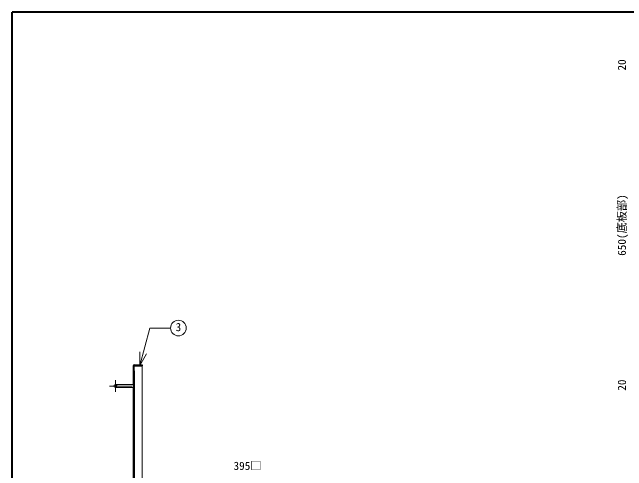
# Model space of a CAD drawing. Units: millimetres at full size, sheet at 1:10; details may follow other scales. Extents: x -2123 to 1927, y -1358 to 1452.
# Drawn here: x -2123 to -752, y 428 to 1452 of the extents above; entities that cross this region are included whole.
import ezdxf
from ezdxf.enums import TextEntityAlignment as Align

# ---------------------------------------------------------------- set-up
doc = ezdxf.new("R2010")
doc.units = ezdxf.units.MM
doc.header["$LTSCALE"] = 10
doc.linetypes.add('CHAIN1', pattern=[8, 5, -1, 1, -1])
doc.layers.add('0-0', color=7, linetype='Continuous', lineweight=18)
doc.styles.add('ＭＳ ゴシック', font='')
doc.styles.get('ＭＳ ゴシック').set_extended_font_data('MS Gothic')

msp = doc.modelspace()

# ---------------------------------------------------------------- linework, layer by layer
at = {"layer": '0-0', "color": 1, "lineweight": 40}
for p in [(-2122.8, -1358.09), (1927.2, 1451.91)]:
    msp.add_line(p, (-2122.8, 1451.91), dxfattribs=at)
at = {"layer": '0-0'}
for p, q in [((-1837.98, 663.43), (-1815.62, 746.84)), ((-1769.57, 746.84), (-1815.62, 746.84)), ((-1837.98, 663.43), (-1837.98, 693.43)), ((-1837.98, 663.43), (-1822.98, 689.41)), ((-1852.8, 660.66), (-1852.8, 651.16)), ((-1850.8, 660.66), (-1850.8, 651.16)), ((-1892.8, 620.41), (-1852.8, 620.41)), ((-1892.8, 614.41), (-1852.8, 614.41))]:
    msp.add_line(p, q, dxfattribs=at)
at = {"layer": '0-0', "color": 5, "lineweight": 25}
for p, q in [((-1852.8, 662.41), (-1852.8, 660.66)), ((-1852.8, 660.66), (-1850.8, 660.66)), ((-1850.8, 664.41), (-1832.8, 664.41)), ((-1850.8, 661.41), (-1850.8, 660.66)), ((-1849.8, 662.41), (-1832.8, 662.41)), ((-1832.8, 664.41), (-1832.8, 662.41)), ((-1852.8, 651.16), (-1850.8, 651.16)), ((-1852.8, 651.16), (-1852.8, 251.41)), ((-1850.8, 651.16), (-1850.8, 252.41))]:
    msp.add_line(p, q, dxfattribs=at)
at = {"layer": '0-0', "color": 4, "lineweight": 9}
msp.add_line((-1832.8, 662.41), (-1832.8, 251.41), dxfattribs=at)
at = {"layer": '0-0', "color": 4, "linetype": 'CHAIN1', "lineweight": 9}
for p, q in [((-1905.8, 617.41), (-1852.8, 617.41)), ((-1892.8, 630.41), (-1892.8, 604.41))]:
    msp.add_line(p, q, dxfattribs=at)
at = {"layer": '0-0'}
msp.add_circle((-1752.07, 746.84), 17.5, dxfattribs=at)
at = {"layer": '0-0', "color": 5, "lineweight": 25}
msp.add_circle((-1892.8, 617.41), 3, dxfattribs=at)
for centre, radius in [((-1850.8, 662.41), 2), ((-1849.8, 661.41), 1)]:
    msp.add_arc(centre, radius, 90, 180, dxfattribs=at)

# ---------------------------------------------------------------- texts
at = {"layer": '0-0', "style": 'ＭＳ ゴシック'}
for s, p in [('20', (-747.8, 1321.91)), ('650(底板部)', (-747.8, 908.16)), ('20', (-747.8, 606.91))]:
    msp.add_text(s, height=18.33, rotation=90, dxfattribs=at).set_placement(p, align=Align.BOTTOM_LEFT)
for s, p in [('3', (-1758.32, 734.34)), ('395□', (-1629.05, 424.51))]:
    msp.add_text(s, height=18.33, dxfattribs=at).set_placement(p, align=Align.BOTTOM_LEFT)

doc.saveas('drawing.dxf')
